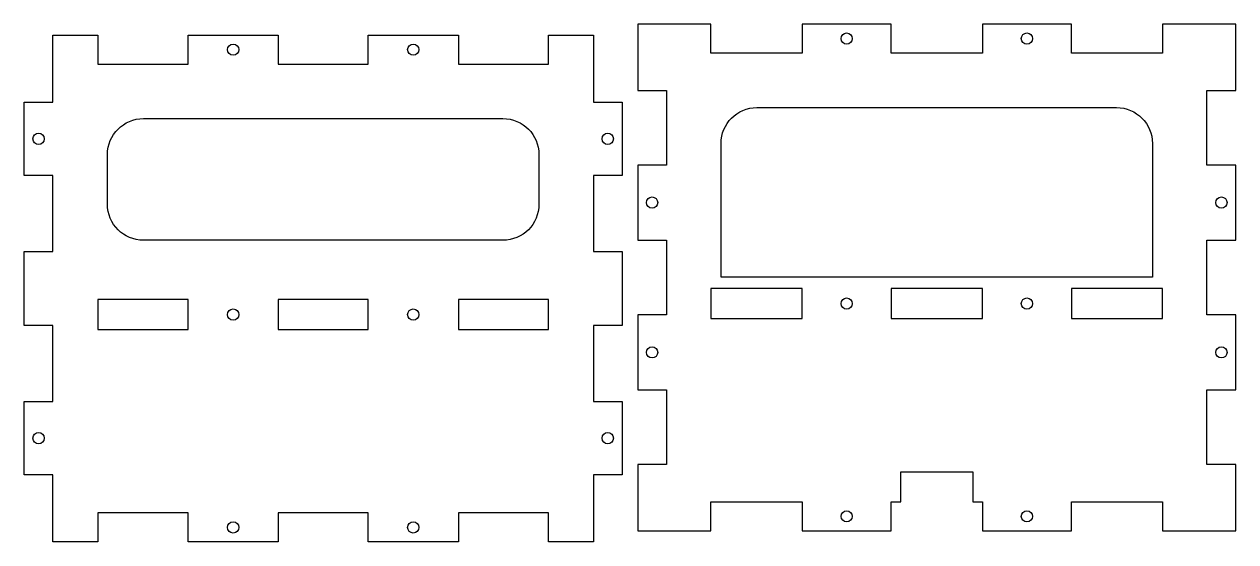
# Model space of a CAD drawing. Header units: inches. Extents: x 0.2 to 23.8, y -23.9 to -0.2.
# Drawn here: x 5.29 to 15.4, y -4.51 to -0.19 of the extents above; entities that cross this region are included whole.
import ezdxf

# ---------------------------------------------------------------- set-up
doc = ezdxf.new("R2010")
doc.units = ezdxf.units.IN
doc.header["$MEASUREMENT"] = 0
doc.layers.add('Layer 1', color=7, linetype='Continuous')

# ---------------------------------------------------------------- blocks, each defined once
blk = doc.blocks.new('block 27')
at = {"layer": 'Layer 1', "color": 7, "lineweight": 25, "true_color": 0xffffff}
blk.add_lwpolyline([(5.908, -2.487), (5.908, -2.737), (6.66, -2.737), (6.66, -2.487), (5.908, -2.487)], dxfattribs=at)
blk = doc.blocks.new('block 28')
at = {"layer": 'Layer 1', "color": 7, "lineweight": 25, "true_color": 0xffffff}
blk.add_open_spline([(8.586, -4.387), (8.586, -4.361), (8.565, -4.34), (8.539, -4.34), (8.513, -4.34), (8.492, -4.361), (8.492, -4.387), (8.492, -4.413), (8.513, -4.434), (8.539, -4.434), (8.565, -4.434), (8.586, -4.413), (8.586, -4.387), (8.586, -4.387), (8.586, -4.387), (8.586, -4.387)], degree=3, knots=[0, 0, 0, 0, 1, 1, 1, 2, 2, 2, 3, 3, 3, 4, 4, 4, 5, 5, 5, 5], dxfattribs=at)
blk = doc.blocks.new('block 29')
at = {"layer": 'Layer 1', "color": 7, "lineweight": 25, "true_color": 0xffffff}
blk.add_lwpolyline([(8.915, -2.487), (8.915, -2.737), (9.667, -2.737), (9.667, -2.487), (8.915, -2.487)], dxfattribs=at)
blk = doc.blocks.new('block 30')
at = {"layer": 'Layer 1', "color": 7, "lineweight": 25, "true_color": 0xffffff}
blk.add_open_spline([(5.459, -3.643), (5.459, -3.617), (5.438, -3.596), (5.412, -3.596), (5.387, -3.596), (5.365, -3.617), (5.365, -3.643), (5.365, -3.669), (5.387, -3.69), (5.412, -3.69), (5.438, -3.69), (5.459, -3.669), (5.459, -3.643), (5.459, -3.643), (5.459, -3.643), (5.459, -3.643)], degree=3, knots=[0, 0, 0, 0, 1, 1, 1, 2, 2, 2, 3, 3, 3, 4, 4, 4, 5, 5, 5, 5], dxfattribs=at)
blk = doc.blocks.new('block 31')
at = {"layer": 'Layer 1', "color": 7, "lineweight": 25, "true_color": 0xffffff}
blk.add_open_spline([(5.987, -1.277), (5.987, -1.277), (5.987, -1.692), (5.987, -1.692), (5.987, -1.857), (6.122, -1.992), (6.287, -1.992), (6.287, -1.992), (9.287, -1.992), (9.287, -1.992), (9.453, -1.992), (9.587, -1.857), (9.587, -1.692), (9.587, -1.692), (9.587, -1.277), (9.587, -1.277), (9.587, -1.111), (9.453, -0.977), (9.287, -0.977), (9.287, -0.977), (6.287, -0.977), (6.287, -0.977), (6.122, -0.977), (5.987, -1.111), (5.987, -1.277)], degree=3, knots=[0, 0, 0, 0, 1, 1, 1, 2, 2, 2, 3, 3, 3, 4, 4, 4, 5, 5, 5, 6, 6, 6, 7, 7, 7, 8, 8, 8, 8], dxfattribs=at)
blk = doc.blocks.new('block 32')
at = {"layer": 'Layer 1', "color": 7, "lineweight": 25, "true_color": 0xffffff}
blk.add_open_spline([(7.083, -4.387), (7.083, -4.361), (7.062, -4.34), (7.036, -4.34), (7.01, -4.34), (6.989, -4.361), (6.989, -4.387), (6.989, -4.413), (7.01, -4.434), (7.036, -4.434), (7.062, -4.434), (7.083, -4.413), (7.083, -4.387), (7.083, -4.387), (7.083, -4.387), (7.083, -4.387)], degree=3, knots=[0, 0, 0, 0, 1, 1, 1, 2, 2, 2, 3, 3, 3, 4, 4, 4, 5, 5, 5, 5], dxfattribs=at)
blk = doc.blocks.new('block 33')
at = {"layer": 'Layer 1', "color": 7, "lineweight": 25, "true_color": 0xffffff}
blk.add_open_spline([(7.083, -0.402), (7.083, -0.376), (7.062, -0.355), (7.036, -0.355), (7.01, -0.355), (6.989, -0.376), (6.989, -0.402), (6.989, -0.428), (7.01, -0.449), (7.036, -0.449), (7.062, -0.449), (7.083, -0.428), (7.083, -0.402), (7.083, -0.402), (7.083, -0.402), (7.083, -0.402)], degree=3, knots=[0, 0, 0, 0, 1, 1, 1, 2, 2, 2, 3, 3, 3, 4, 4, 4, 5, 5, 5, 5], dxfattribs=at)
blk = doc.blocks.new('block 34')
at = {"layer": 'Layer 1', "color": 7, "lineweight": 25, "true_color": 0xffffff}
blk.add_open_spline([(10.209, -1.146), (10.209, -1.12), (10.188, -1.099), (10.162, -1.099), (10.137, -1.099), (10.115, -1.12), (10.115, -1.146), (10.115, -1.172), (10.137, -1.193), (10.162, -1.193), (10.188, -1.193), (10.209, -1.172), (10.209, -1.146), (10.209, -1.146), (10.209, -1.146), (10.209, -1.146)], degree=3, knots=[0, 0, 0, 0, 1, 1, 1, 2, 2, 2, 3, 3, 3, 4, 4, 4, 5, 5, 5, 5], dxfattribs=at)
blk = doc.blocks.new('block 35')
at = {"layer": 'Layer 1', "color": 7, "lineweight": 25, "true_color": 0xffffff}
blk.add_open_spline([(5.459, -1.146), (5.459, -1.12), (5.438, -1.099), (5.412, -1.099), (5.387, -1.099), (5.365, -1.12), (5.365, -1.146), (5.365, -1.172), (5.387, -1.193), (5.412, -1.193), (5.438, -1.193), (5.459, -1.172), (5.459, -1.146), (5.459, -1.146), (5.459, -1.146), (5.459, -1.146)], degree=3, knots=[0, 0, 0, 0, 1, 1, 1, 2, 2, 2, 3, 3, 3, 4, 4, 4, 5, 5, 5, 5], dxfattribs=at)
blk = doc.blocks.new('block 36')
at = {"layer": 'Layer 1', "color": 7, "lineweight": 25, "true_color": 0xffffff}
blk.add_open_spline([(10.209, -3.643), (10.209, -3.617), (10.188, -3.596), (10.162, -3.596), (10.137, -3.596), (10.115, -3.617), (10.115, -3.643), (10.115, -3.669), (10.137, -3.69), (10.162, -3.69), (10.188, -3.69), (10.209, -3.669), (10.209, -3.643), (10.209, -3.643), (10.209, -3.643), (10.209, -3.643)], degree=3, knots=[0, 0, 0, 0, 1, 1, 1, 2, 2, 2, 3, 3, 3, 4, 4, 4, 5, 5, 5, 5], dxfattribs=at)
blk = doc.blocks.new('block 37')
at = {"layer": 'Layer 1', "color": 7, "lineweight": 25, "true_color": 0xffffff}
blk.add_lwpolyline([(7.412, -2.487), (7.412, -2.737), (8.163, -2.737), (8.163, -2.487), (7.412, -2.487)], dxfattribs=at)
blk = doc.blocks.new('block 38')
at = {"layer": 'Layer 1', "color": 7, "lineweight": 25, "true_color": 0xffffff}
blk.add_open_spline([(8.586, -0.402), (8.586, -0.376), (8.565, -0.355), (8.539, -0.355), (8.513, -0.355), (8.492, -0.376), (8.492, -0.402), (8.492, -0.428), (8.513, -0.449), (8.539, -0.449), (8.565, -0.449), (8.586, -0.428), (8.586, -0.402), (8.586, -0.402), (8.586, -0.402), (8.586, -0.402)], degree=3, knots=[0, 0, 0, 0, 1, 1, 1, 2, 2, 2, 3, 3, 3, 4, 4, 4, 5, 5, 5, 5], dxfattribs=at)
blk = doc.blocks.new('block 39')
at = {"layer": 'Layer 1', "color": 7, "lineweight": 25, "true_color": 0xffffff}
blk.add_lwpolyline([(9.667, -0.282), (10.042, -0.282), (10.042, -0.839), (10.282, -0.839), (10.282, -1.453), (10.042, -1.453), (10.042, -2.087), (10.282, -2.087), (10.282, -2.702), (10.042, -2.702), (10.042, -3.336), (10.282, -3.336), (10.282, -3.95), (10.042, -3.95), (10.042, -4.507), (9.667, -4.507), (9.667, -4.267), (8.915, -4.267), (8.915, -4.507), (8.163, -4.507), (8.163, -4.267), (7.412, -4.267), (7.412, -4.507), (6.66, -4.507), (6.66, -4.267), (5.908, -4.267), (5.908, -4.507), (5.532, -4.507), (5.532, -3.95), (5.292, -3.95), (5.292, -3.336), (5.532, -3.336), (5.532, -2.702), (5.292, -2.702), (5.292, -2.087), (5.532, -2.087), (5.532, -1.453), (5.292, -1.453), (5.292, -0.839), (5.532, -0.839), (5.532, -0.282), (5.908, -0.282), (5.908, -0.522), (6.66, -0.522), (6.66, -0.282), (7.412, -0.282), (7.412, -0.522), (8.163, -0.522), (8.163, -0.282), (8.915, -0.282), (8.915, -0.522), (9.667, -0.522), (9.667, -0.282)], dxfattribs=at)
blk = doc.blocks.new('block 40')
at = {"layer": 'Layer 1', "color": 7, "lineweight": 25, "true_color": 0xffffff}
blk.add_open_spline([(7.083, -2.612), (7.083, -2.586), (7.062, -2.565), (7.036, -2.565), (7.01, -2.565), (6.989, -2.586), (6.989, -2.612), (6.989, -2.638), (7.01, -2.659), (7.036, -2.659), (7.062, -2.659), (7.083, -2.638), (7.083, -2.612), (7.083, -2.612), (7.083, -2.612), (7.083, -2.612)], degree=3, knots=[0, 0, 0, 0, 1, 1, 1, 2, 2, 2, 3, 3, 3, 4, 4, 4, 5, 5, 5, 5], dxfattribs=at)
blk = doc.blocks.new('block 41')
at = {"layer": 'Layer 1', "color": 7, "lineweight": 25, "true_color": 0xffffff}
blk.add_open_spline([(8.586, -2.612), (8.586, -2.586), (8.565, -2.565), (8.539, -2.565), (8.513, -2.565), (8.492, -2.586), (8.492, -2.612), (8.492, -2.638), (8.513, -2.659), (8.539, -2.659), (8.565, -2.659), (8.586, -2.638), (8.586, -2.612), (8.586, -2.612), (8.586, -2.612), (8.586, -2.612)], degree=3, knots=[0, 0, 0, 0, 1, 1, 1, 2, 2, 2, 3, 3, 3, 4, 4, 4, 5, 5, 5, 5], dxfattribs=at)
blk = doc.blocks.new('block 26')
at = {"layer": 'Layer 1'}
for name in ['block 39', 'block 33', 'block 38', 'block 31', 'block 35', 'block 34', 'block 27', 'block 37', 'block 29', 'block 40', 'block 41', 'block 30', 'block 36', 'block 32', 'block 28']:
    blk.add_blockref(name, (0, 0), dxfattribs=at)
blk = doc.blocks.new('block 130')
at = {"layer": 'Layer 1', "color": 7, "lineweight": 25, "true_color": 0xffffff}
blk.add_lwpolyline([(11.023, -2.645), (11.785, -2.645), (11.785, -2.395), (11.023, -2.395), (11.023, -2.645)], dxfattribs=at)
blk = doc.blocks.new('block 131')
at = {"layer": 'Layer 1', "color": 7, "lineweight": 25, "true_color": 0xffffff}
blk.add_open_spline([(13.706, -4.295), (13.706, -4.269), (13.685, -4.248), (13.659, -4.248), (13.633, -4.248), (13.612, -4.269), (13.612, -4.295), (13.612, -4.321), (13.633, -4.342), (13.659, -4.342), (13.685, -4.342), (13.706, -4.321), (13.706, -4.295), (13.706, -4.295), (13.706, -4.295), (13.706, -4.295)], degree=3, knots=[0, 0, 0, 0, 1, 1, 1, 2, 2, 2, 3, 3, 3, 4, 4, 4, 5, 5, 5, 5], dxfattribs=at)
blk = doc.blocks.new('block 132')
at = {"layer": 'Layer 1', "color": 7, "lineweight": 25, "true_color": 0xffffff}
blk.add_open_spline([(12.202, -4.295), (12.202, -4.269), (12.181, -4.248), (12.155, -4.248), (12.13, -4.248), (12.108, -4.269), (12.108, -4.295), (12.108, -4.321), (12.13, -4.342), (12.155, -4.342), (12.181, -4.342), (12.202, -4.321), (12.202, -4.295), (12.202, -4.295), (12.202, -4.295), (12.202, -4.295)], degree=3, knots=[0, 0, 0, 0, 1, 1, 1, 2, 2, 2, 3, 3, 3, 4, 4, 4, 5, 5, 5, 5], dxfattribs=at)
blk = doc.blocks.new('block 133')
at = {"layer": 'Layer 1', "color": 7, "lineweight": 25, "true_color": 0xffffff}
blk.add_open_spline([(12.202, -2.52), (12.202, -2.494), (12.181, -2.473), (12.155, -2.473), (12.13, -2.473), (12.108, -2.494), (12.108, -2.52), (12.108, -2.546), (12.13, -2.567), (12.155, -2.567), (12.181, -2.567), (12.202, -2.546), (12.202, -2.52), (12.202, -2.52), (12.202, -2.52), (12.202, -2.52)], degree=3, knots=[0, 0, 0, 0, 1, 1, 1, 2, 2, 2, 3, 3, 3, 4, 4, 4, 5, 5, 5, 5], dxfattribs=at)
blk = doc.blocks.new('block 134')
at = {"layer": 'Layer 1', "color": 7, "lineweight": 25, "true_color": 0xffffff}
blk.add_open_spline([(10.579, -1.678), (10.579, -1.652), (10.558, -1.631), (10.532, -1.631), (10.506, -1.631), (10.485, -1.652), (10.485, -1.678), (10.485, -1.704), (10.506, -1.725), (10.532, -1.725), (10.558, -1.725), (10.579, -1.704), (10.579, -1.678), (10.579, -1.678), (10.579, -1.678), (10.579, -1.678)], degree=3, knots=[0, 0, 0, 0, 1, 1, 1, 2, 2, 2, 3, 3, 3, 4, 4, 4, 5, 5, 5, 5], dxfattribs=at)
blk = doc.blocks.new('block 135')
at = {"layer": 'Layer 1', "color": 7, "lineweight": 25, "true_color": 0xffffff}
blk.add_open_spline([(13.706, -0.31), (13.706, -0.284), (13.685, -0.263), (13.659, -0.263), (13.633, -0.263), (13.612, -0.284), (13.612, -0.31), (13.612, -0.336), (13.633, -0.357), (13.659, -0.357), (13.685, -0.357), (13.706, -0.336), (13.706, -0.31), (13.706, -0.31), (13.706, -0.31), (13.706, -0.31)], degree=3, knots=[0, 0, 0, 0, 1, 1, 1, 2, 2, 2, 3, 3, 3, 4, 4, 4, 5, 5, 5, 5], dxfattribs=at)
blk = doc.blocks.new('block 136')
at = {"layer": 'Layer 1', "color": 7, "lineweight": 25, "true_color": 0xffffff}
blk.add_open_spline([(13.706, -2.52), (13.706, -2.494), (13.685, -2.473), (13.659, -2.473), (13.633, -2.473), (13.612, -2.494), (13.612, -2.52), (13.612, -2.546), (13.633, -2.567), (13.659, -2.567), (13.685, -2.567), (13.706, -2.546), (13.706, -2.52), (13.706, -2.52), (13.706, -2.52), (13.706, -2.52)], degree=3, knots=[0, 0, 0, 0, 1, 1, 1, 2, 2, 2, 3, 3, 3, 4, 4, 4, 5, 5, 5, 5], dxfattribs=at)
blk = doc.blocks.new('block 137')
at = {"layer": 'Layer 1', "color": 7, "lineweight": 25, "true_color": 0xffffff}
blk.add_open_spline([(15.329, -1.678), (15.329, -1.652), (15.308, -1.631), (15.282, -1.631), (15.256, -1.631), (15.235, -1.652), (15.235, -1.678), (15.235, -1.704), (15.256, -1.725), (15.282, -1.725), (15.308, -1.725), (15.329, -1.704), (15.329, -1.678), (15.329, -1.678), (15.329, -1.678), (15.329, -1.678)], degree=3, knots=[0, 0, 0, 0, 1, 1, 1, 2, 2, 2, 3, 3, 3, 4, 4, 4, 5, 5, 5, 5], dxfattribs=at)
blk = doc.blocks.new('block 138')
at = {"layer": 'Layer 1', "color": 7, "lineweight": 25, "true_color": 0xffffff}
blk.add_lwpolyline([(14.03, -2.645), (14.791, -2.645), (14.791, -2.395), (14.03, -2.395), (14.03, -2.645)], dxfattribs=at)
blk = doc.blocks.new('block 139')
at = {"layer": 'Layer 1', "color": 7, "lineweight": 25, "true_color": 0xffffff}
blk.add_lwpolyline([(12.526, -2.645), (13.288, -2.645), (13.288, -2.395), (12.526, -2.395), (12.526, -2.645)], dxfattribs=at)
blk = doc.blocks.new('block 140')
at = {"layer": 'Layer 1', "color": 7, "lineweight": 25, "true_color": 0xffffff}
blk.add_open_spline([(12.202, -0.31), (12.202, -0.284), (12.181, -0.263), (12.155, -0.263), (12.13, -0.263), (12.108, -0.284), (12.108, -0.31), (12.108, -0.336), (12.13, -0.357), (12.155, -0.357), (12.181, -0.357), (12.202, -0.336), (12.202, -0.31), (12.202, -0.31), (12.202, -0.31), (12.202, -0.31)], degree=3, knots=[0, 0, 0, 0, 1, 1, 1, 2, 2, 2, 3, 3, 3, 4, 4, 4, 5, 5, 5, 5], dxfattribs=at)
blk = doc.blocks.new('block 141')
at = {"layer": 'Layer 1', "color": 7, "lineweight": 25, "true_color": 0xffffff}
blk.add_lwpolyline([(13.288, -4.175), (13.288, -4.415)], dxfattribs=at)
blk = doc.blocks.new('block 142')
at = {"layer": 'Layer 1', "color": 7, "lineweight": 25, "true_color": 0xffffff}
blk.add_lwpolyline([(13.288, -4.415), (14.03, -4.415)], dxfattribs=at)
blk = doc.blocks.new('block 143')
at = {"layer": 'Layer 1', "color": 7, "lineweight": 25, "true_color": 0xffffff}
blk.add_lwpolyline([(14.03, -4.415), (14.03, -4.175)], dxfattribs=at)
blk = doc.blocks.new('block 144')
at = {"layer": 'Layer 1', "color": 7, "lineweight": 25, "true_color": 0xffffff}
blk.add_lwpolyline([(14.03, -4.175), (14.791, -4.175)], dxfattribs=at)
blk = doc.blocks.new('block 145')
at = {"layer": 'Layer 1', "color": 7, "lineweight": 25, "true_color": 0xffffff}
blk.add_lwpolyline([(14.791, -4.175), (14.791, -4.415)], dxfattribs=at)
blk = doc.blocks.new('block 146')
at = {"layer": 'Layer 1', "color": 7, "lineweight": 25, "true_color": 0xffffff}
blk.add_lwpolyline([(14.791, -4.415), (15.402, -4.415)], dxfattribs=at)
blk = doc.blocks.new('block 147')
at = {"layer": 'Layer 1', "color": 7, "lineweight": 25, "true_color": 0xffffff}
blk.add_lwpolyline([(15.402, -4.415), (15.402, -3.863)], dxfattribs=at)
blk = doc.blocks.new('block 148')
at = {"layer": 'Layer 1', "color": 7, "lineweight": 25, "true_color": 0xffffff}
blk.add_lwpolyline([(15.402, -3.863), (15.162, -3.863)], dxfattribs=at)
blk = doc.blocks.new('block 149')
at = {"layer": 'Layer 1', "color": 7, "lineweight": 25, "true_color": 0xffffff}
blk.add_lwpolyline([(15.162, -3.863), (15.162, -3.239)], dxfattribs=at)
blk = doc.blocks.new('block 150')
at = {"layer": 'Layer 1', "color": 7, "lineweight": 25, "true_color": 0xffffff}
blk.add_lwpolyline([(15.162, -3.239), (15.402, -3.239)], dxfattribs=at)
blk = doc.blocks.new('block 151')
at = {"layer": 'Layer 1', "color": 7, "lineweight": 25, "true_color": 0xffffff}
blk.add_lwpolyline([(15.402, -3.239), (15.402, -2.615)], dxfattribs=at)
blk = doc.blocks.new('block 152')
at = {"layer": 'Layer 1', "color": 7, "lineweight": 25, "true_color": 0xffffff}
blk.add_lwpolyline([(15.402, -2.615), (15.162, -2.615)], dxfattribs=at)
blk = doc.blocks.new('block 153')
at = {"layer": 'Layer 1', "color": 7, "lineweight": 25, "true_color": 0xffffff}
blk.add_lwpolyline([(15.162, -2.615), (15.162, -1.99)], dxfattribs=at)
blk = doc.blocks.new('block 154')
at = {"layer": 'Layer 1', "color": 7, "lineweight": 25, "true_color": 0xffffff}
blk.add_lwpolyline([(15.162, -1.99), (15.402, -1.99)], dxfattribs=at)
blk = doc.blocks.new('block 155')
at = {"layer": 'Layer 1', "color": 7, "lineweight": 25, "true_color": 0xffffff}
blk.add_lwpolyline([(15.402, -1.99), (15.402, -1.366)], dxfattribs=at)
blk = doc.blocks.new('block 156')
at = {"layer": 'Layer 1', "color": 7, "lineweight": 25, "true_color": 0xffffff}
blk.add_lwpolyline([(15.402, -1.366), (15.162, -1.366)], dxfattribs=at)
blk = doc.blocks.new('block 157')
at = {"layer": 'Layer 1', "color": 7, "lineweight": 25, "true_color": 0xffffff}
blk.add_lwpolyline([(15.162, -1.366), (15.162, -0.742)], dxfattribs=at)
blk = doc.blocks.new('block 158')
at = {"layer": 'Layer 1', "color": 7, "lineweight": 25, "true_color": 0xffffff}
blk.add_lwpolyline([(15.162, -0.742), (15.402, -0.742)], dxfattribs=at)
blk = doc.blocks.new('block 159')
at = {"layer": 'Layer 1', "color": 7, "lineweight": 25, "true_color": 0xffffff}
blk.add_lwpolyline([(15.402, -0.742), (15.402, -0.19)], dxfattribs=at)
blk = doc.blocks.new('block 160')
at = {"layer": 'Layer 1', "color": 7, "lineweight": 25, "true_color": 0xffffff}
blk.add_lwpolyline([(15.402, -0.19), (14.791, -0.19)], dxfattribs=at)
blk = doc.blocks.new('block 161')
at = {"layer": 'Layer 1', "color": 7, "lineweight": 25, "true_color": 0xffffff}
blk.add_lwpolyline([(14.791, -0.19), (14.791, -0.43)], dxfattribs=at)
blk = doc.blocks.new('block 162')
at = {"layer": 'Layer 1', "color": 7, "lineweight": 25, "true_color": 0xffffff}
blk.add_lwpolyline([(14.791, -0.43), (14.03, -0.43)], dxfattribs=at)
blk = doc.blocks.new('block 163')
at = {"layer": 'Layer 1', "color": 7, "lineweight": 25, "true_color": 0xffffff}
blk.add_lwpolyline([(14.03, -0.43), (14.03, -0.19)], dxfattribs=at)
blk = doc.blocks.new('block 164')
at = {"layer": 'Layer 1', "color": 7, "lineweight": 25, "true_color": 0xffffff}
blk.add_lwpolyline([(14.03, -0.19), (13.288, -0.19)], dxfattribs=at)
blk = doc.blocks.new('block 165')
at = {"layer": 'Layer 1', "color": 7, "lineweight": 25, "true_color": 0xffffff}
blk.add_lwpolyline([(13.288, -0.19), (13.288, -0.43)], dxfattribs=at)
blk = doc.blocks.new('block 166')
at = {"layer": 'Layer 1', "color": 7, "lineweight": 25, "true_color": 0xffffff}
blk.add_lwpolyline([(13.288, -0.43), (12.526, -0.43)], dxfattribs=at)
blk = doc.blocks.new('block 167')
at = {"layer": 'Layer 1', "color": 7, "lineweight": 25, "true_color": 0xffffff}
blk.add_lwpolyline([(12.526, -0.43), (12.526, -0.19)], dxfattribs=at)
blk = doc.blocks.new('block 168')
at = {"layer": 'Layer 1', "color": 7, "lineweight": 25, "true_color": 0xffffff}
blk.add_lwpolyline([(12.526, -0.19), (11.785, -0.19)], dxfattribs=at)
blk = doc.blocks.new('block 169')
at = {"layer": 'Layer 1', "color": 7, "lineweight": 25, "true_color": 0xffffff}
blk.add_lwpolyline([(11.785, -0.19), (11.785, -0.43)], dxfattribs=at)
blk = doc.blocks.new('block 170')
at = {"layer": 'Layer 1', "color": 7, "lineweight": 25, "true_color": 0xffffff}
blk.add_lwpolyline([(11.785, -0.43), (11.023, -0.43)], dxfattribs=at)
blk = doc.blocks.new('block 171')
at = {"layer": 'Layer 1', "color": 7, "lineweight": 25, "true_color": 0xffffff}
blk.add_lwpolyline([(11.023, -0.43), (11.023, -0.19)], dxfattribs=at)
blk = doc.blocks.new('block 172')
at = {"layer": 'Layer 1', "color": 7, "lineweight": 25, "true_color": 0xffffff}
blk.add_lwpolyline([(11.023, -0.19), (10.412, -0.19)], dxfattribs=at)
blk = doc.blocks.new('block 173')
at = {"layer": 'Layer 1', "color": 7, "lineweight": 25, "true_color": 0xffffff}
blk.add_lwpolyline([(10.412, -0.19), (10.412, -0.742)], dxfattribs=at)
blk = doc.blocks.new('block 174')
at = {"layer": 'Layer 1', "color": 7, "lineweight": 25, "true_color": 0xffffff}
blk.add_lwpolyline([(10.412, -0.742), (10.652, -0.742)], dxfattribs=at)
blk = doc.blocks.new('block 175')
at = {"layer": 'Layer 1', "color": 7, "lineweight": 25, "true_color": 0xffffff}
blk.add_lwpolyline([(10.652, -0.742), (10.652, -1.366)], dxfattribs=at)
blk = doc.blocks.new('block 176')
at = {"layer": 'Layer 1', "color": 7, "lineweight": 25, "true_color": 0xffffff}
blk.add_lwpolyline([(10.652, -1.366), (10.412, -1.366)], dxfattribs=at)
blk = doc.blocks.new('block 177')
at = {"layer": 'Layer 1', "color": 7, "lineweight": 25, "true_color": 0xffffff}
blk.add_lwpolyline([(10.412, -1.366), (10.412, -1.99)], dxfattribs=at)
blk = doc.blocks.new('block 178')
at = {"layer": 'Layer 1', "color": 7, "lineweight": 25, "true_color": 0xffffff}
blk.add_lwpolyline([(10.412, -1.99), (10.652, -1.99)], dxfattribs=at)
blk = doc.blocks.new('block 179')
at = {"layer": 'Layer 1', "color": 7, "lineweight": 25, "true_color": 0xffffff}
blk.add_lwpolyline([(10.652, -1.99), (10.652, -2.615)], dxfattribs=at)
blk = doc.blocks.new('block 180')
at = {"layer": 'Layer 1', "color": 7, "lineweight": 25, "true_color": 0xffffff}
blk.add_lwpolyline([(10.652, -2.615), (10.412, -2.615)], dxfattribs=at)
blk = doc.blocks.new('block 181')
at = {"layer": 'Layer 1', "color": 7, "lineweight": 25, "true_color": 0xffffff}
blk.add_lwpolyline([(10.412, -2.615), (10.412, -3.239)], dxfattribs=at)
blk = doc.blocks.new('block 182')
at = {"layer": 'Layer 1', "color": 7, "lineweight": 25, "true_color": 0xffffff}
blk.add_lwpolyline([(10.412, -3.239), (10.652, -3.239)], dxfattribs=at)
blk = doc.blocks.new('block 183')
at = {"layer": 'Layer 1', "color": 7, "lineweight": 25, "true_color": 0xffffff}
blk.add_lwpolyline([(10.652, -3.239), (10.652, -3.863)], dxfattribs=at)
blk = doc.blocks.new('block 184')
at = {"layer": 'Layer 1', "color": 7, "lineweight": 25, "true_color": 0xffffff}
blk.add_lwpolyline([(10.652, -3.863), (10.412, -3.863)], dxfattribs=at)
blk = doc.blocks.new('block 185')
at = {"layer": 'Layer 1', "color": 7, "lineweight": 25, "true_color": 0xffffff}
blk.add_lwpolyline([(10.412, -3.863), (10.412, -4.175)], dxfattribs=at)
blk = doc.blocks.new('block 186')
at = {"layer": 'Layer 1', "color": 7, "lineweight": 25, "true_color": 0xffffff}
blk.add_lwpolyline([(10.412, -4.415), (11.023, -4.415)], dxfattribs=at)
blk = doc.blocks.new('block 187')
at = {"layer": 'Layer 1', "color": 7, "lineweight": 25, "true_color": 0xffffff}
blk.add_lwpolyline([(11.023, -4.415), (11.023, -4.175)], dxfattribs=at)
blk = doc.blocks.new('block 188')
at = {"layer": 'Layer 1', "color": 7, "lineweight": 25, "true_color": 0xffffff}
blk.add_lwpolyline([(11.023, -4.175), (11.785, -4.175)], dxfattribs=at)
blk = doc.blocks.new('block 189')
at = {"layer": 'Layer 1', "color": 7, "lineweight": 25, "true_color": 0xffffff}
blk.add_lwpolyline([(11.785, -4.175), (11.785, -4.415)], dxfattribs=at)
blk = doc.blocks.new('block 190')
at = {"layer": 'Layer 1', "color": 7, "lineweight": 25, "true_color": 0xffffff}
blk.add_lwpolyline([(11.785, -4.415), (12.526, -4.415)], dxfattribs=at)
blk = doc.blocks.new('block 191')
at = {"layer": 'Layer 1', "color": 7, "lineweight": 25, "true_color": 0xffffff}
blk.add_lwpolyline([(12.526, -4.415), (12.526, -4.175)], dxfattribs=at)
blk = doc.blocks.new('block 192')
at = {"layer": 'Layer 1', "color": 7, "lineweight": 25, "true_color": 0xffffff}
blk.add_lwpolyline([(12.526, -4.175), (12.607, -4.175)], dxfattribs=at)
blk = doc.blocks.new('block 193')
at = {"layer": 'Layer 1', "color": 7, "lineweight": 25, "true_color": 0xffffff}
blk.add_lwpolyline([(12.607, -4.175), (12.607, -3.925)], dxfattribs=at)
blk = doc.blocks.new('block 194')
at = {"layer": 'Layer 1', "color": 7, "lineweight": 25, "true_color": 0xffffff}
blk.add_lwpolyline([(12.607, -3.925), (13.207, -3.925)], dxfattribs=at)
blk = doc.blocks.new('block 195')
at = {"layer": 'Layer 1', "color": 7, "lineweight": 25, "true_color": 0xffffff}
blk.add_lwpolyline([(13.207, -3.925), (13.207, -4.175)], dxfattribs=at)
blk = doc.blocks.new('block 196')
at = {"layer": 'Layer 1', "color": 7, "lineweight": 25, "true_color": 0xffffff}
blk.add_lwpolyline([(13.207, -4.175), (13.288, -4.175)], dxfattribs=at)
blk = doc.blocks.new('block 197')
at = {"layer": 'Layer 1', "color": 7, "lineweight": 25, "true_color": 0xffffff}
blk.add_open_spline([(10.579, -2.927), (10.579, -2.901), (10.558, -2.88), (10.532, -2.88), (10.506, -2.88), (10.485, -2.901), (10.485, -2.927), (10.485, -2.953), (10.506, -2.974), (10.532, -2.974), (10.558, -2.974), (10.579, -2.953), (10.579, -2.927), (10.579, -2.927), (10.579, -2.927), (10.579, -2.927)], degree=3, knots=[0, 0, 0, 0, 1, 1, 1, 2, 2, 2, 3, 3, 3, 4, 4, 4, 5, 5, 5, 5], dxfattribs=at)
blk = doc.blocks.new('block 198')
at = {"layer": 'Layer 1', "color": 7, "lineweight": 25, "true_color": 0xffffff}
blk.add_open_spline([(15.329, -2.927), (15.329, -2.901), (15.308, -2.88), (15.282, -2.88), (15.256, -2.88), (15.235, -2.901), (15.235, -2.927), (15.235, -2.953), (15.256, -2.974), (15.282, -2.974), (15.308, -2.974), (15.329, -2.953), (15.329, -2.927), (15.329, -2.927), (15.329, -2.927), (15.329, -2.927)], degree=3, knots=[0, 0, 0, 0, 1, 1, 1, 2, 2, 2, 3, 3, 3, 4, 4, 4, 5, 5, 5, 5], dxfattribs=at)
blk = doc.blocks.new('block 199')
at = {"layer": 'Layer 1', "color": 7, "lineweight": 25, "true_color": 0xffffff}
blk.add_lwpolyline([(10.412, -4.175), (10.412, -4.175)], dxfattribs=at)
blk = doc.blocks.new('block 200')
at = {"layer": 'Layer 1', "color": 7, "lineweight": 25, "true_color": 0xffffff}
blk.add_lwpolyline([(10.412, -4.175), (10.412, -4.415)], dxfattribs=at)
blk = doc.blocks.new('block 129')
at = {"layer": 'Layer 1', "color": 7, "lineweight": 25, "true_color": 0xffffff}
blk.add_open_spline([(11.107, -2.3), (11.107, -2.3), (14.707, -2.3), (14.707, -2.3), (14.707, -2.3), (14.707, -1.185), (14.707, -1.185), (14.707, -1.019), (14.573, -0.885), (14.407, -0.885), (14.407, -0.885), (11.407, -0.885), (11.407, -0.885), (11.241, -0.885), (11.107, -1.019), (11.107, -1.185), (11.107, -1.185), (11.107, -2.3), (11.107, -2.3)], degree=3, knots=[0, 0, 0, 0, 1, 1, 1, 2, 2, 2, 3, 3, 3, 4, 4, 4, 5, 5, 5, 6, 6, 6, 6], dxfattribs=at)
at = {"layer": 'Layer 1'}
for name in ['block 172', 'block 173', 'block 171', 'block 168', 'block 169', 'block 167', 'block 164', 'block 165', 'block 163', 'block 160', 'block 161', 'block 159', 'block 140', 'block 135', 'block 170', 'block 166', 'block 162', 'block 174', 'block 175', 'block 157', 'block 158', 'block 176', 'block 177', 'block 156', 'block 155', 'block 134', 'block 137', 'block 178', 'block 179', 'block 153', 'block 154', 'block 130', 'block 139', 'block 138', 'block 133', 'block 136', 'block 180', 'block 181', 'block 152', 'block 151', 'block 197', 'block 198', 'block 182', 'block 183', 'block 149', 'block 150', 'block 184', 'block 185', 'block 193', 'block 194', 'block 195', 'block 148', 'block 147', 'block 199', 'block 200', 'block 187', 'block 188', 'block 189', 'block 191', 'block 192', 'block 196', 'block 141', 'block 143', 'block 144', 'block 145', 'block 132', 'block 131', 'block 186', 'block 190', 'block 142', 'block 146']:
    blk.add_blockref(name, (0, 0), dxfattribs=at)

msp = doc.modelspace()

# ---------------------------------------------------------------- block references
at = {"layer": 'Layer 1'}
for name in ['block 129', 'block 26']:
    msp.add_blockref(name, (0, 0), dxfattribs=at)

doc.saveas('drawing.dxf')
